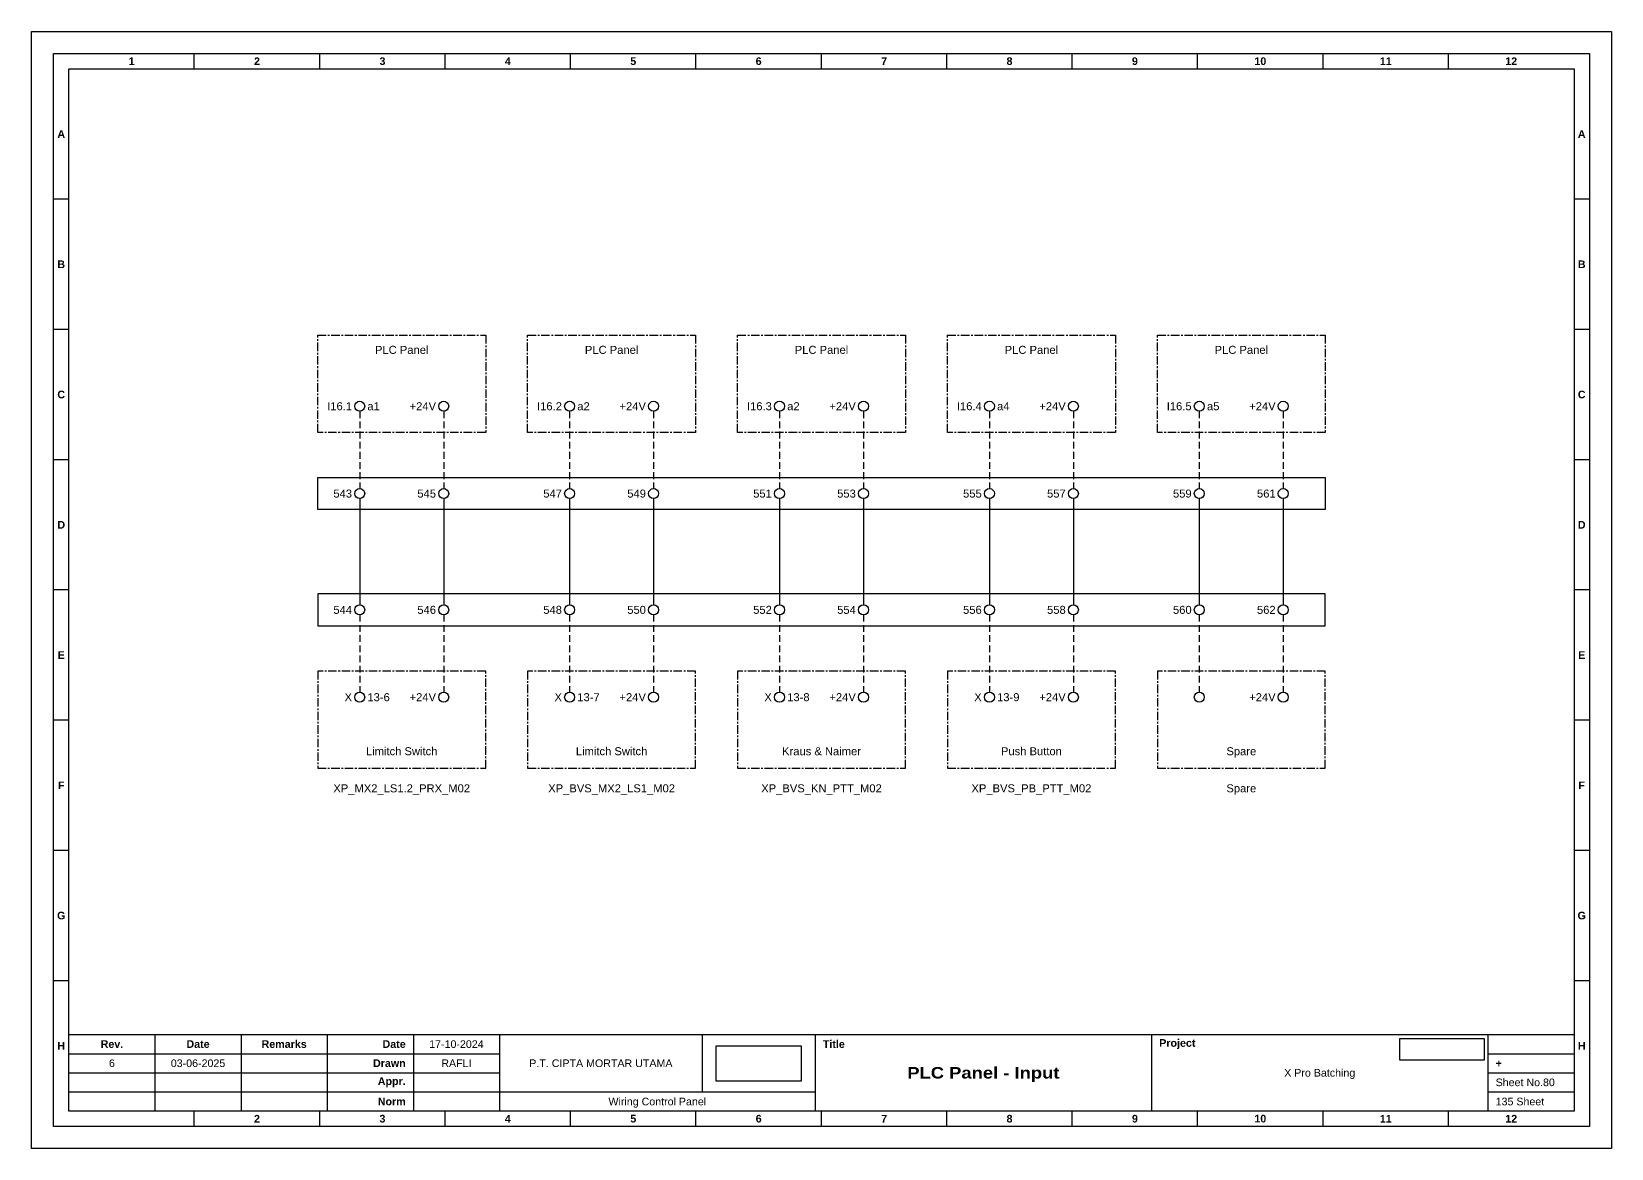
# Model space of a CAD drawing. Header units: millimetres. Extents: x 2277 to 9242, y 1004 to 1739.
# Drawn here: x 6840.2 to 7136.3, y 1266.6 to 1475.9 of the extents above; entities that cross this region are included whole.
import ezdxf
from ezdxf.enums import TextEntityAlignment as Align

# ---------------------------------------------------------------- set-up
doc = ezdxf.new("R2010")
doc.units = ezdxf.units.MM
doc.linetypes.add('CENTER', pattern=[50.8, 31.75, -6.35, 6.35, -6.35])
doc.linetypes.add('HIDDEN', pattern=[9.525, 6.35, -3.175])
doc.styles.add('Bold', font='ariblk.ttf', dxfattribs={"height": 25.4})
doc.styles.get("Standard").update_dxf_attribs({"font": 'arial.ttf'})
picture_1 = doc.add_image_def('image1.png', size_in_pixel=(2048, 847))
picture_2 = doc.add_image_def('image2.png', size_in_pixel=(2092, 542))

# ---------------------------------------------------------------- blocks, each defined once
blk = doc.blocks.new('KOP MU PROJECT')
at = {"color": 6, "ltscale": 50}
for p, q in [((27.74, 184.05), (27.74, 186.66)), ((49.13, 184.05), (49.13, 186.66)), ((70.51, 184.05), (70.51, 186.66)), ((91.89, 184.05), (91.89, 186.66)), ((113.27, 184.05), (113.27, 186.66)), ((134.66, 184.05), (134.66, 186.66)), ((156.04, 184.05), (156.04, 186.66)), ((177.42, 184.05), (177.42, 186.66)), ((198.8, 184.05), (198.8, 186.66)), ((220.19, 184.05), (220.19, 186.66)), ((241.57, 184.05), (241.57, 186.66)), ((6.36, 161.84), (3.75, 161.84)), ((265.59, 161.84), (262.98, 161.84)), ((6.36, 139.63), (3.75, 139.63)), ((265.59, 139.63), (262.98, 139.63)), ((6.36, 117.42), (3.75, 117.42)), ((265.59, 117.42), (262.98, 117.42)), ((6.36, 95.22), (3.75, 95.22)), ((265.59, 95.22), (262.98, 95.22)), ((6.36, 73.01), (3.75, 73.01)), ((265.59, 73.01), (262.98, 73.01)), ((6.36, 50.8), (3.75, 50.8)), ((265.59, 50.8), (262.98, 50.8)), ((6.36, 28.59), (3.75, 28.59)), ((265.59, 28.59), (262.98, 28.59)), ((27.74, 3.75), (27.74, 6.36)), ((49.13, 3.75), (49.13, 6.36)), ((70.51, 3.75), (70.51, 6.36)), ((91.89, 3.75), (91.89, 6.36)), ((113.27, 3.75), (113.27, 6.36)), ((134.66, 3.75), (134.66, 6.36)), ((156.04, 3.75), (156.04, 6.36)), ((177.42, 3.75), (177.42, 6.36)), ((198.8, 3.75), (198.8, 6.36)), ((220.19, 3.75), (220.19, 6.36)), ((241.57, 3.75), (241.57, 6.36))]:
    blk.add_line(p, q, dxfattribs=at)
at = {"ltscale": 50}
for p, q in [((6.36, 19.41), (262.98, 19.41)), ((21.04, 19.41), (21.04, 6.36)), ((35.72, 19.41), (35.72, 6.36)), ((50.41, 19.41), (50.41, 6.36)), ((65.09, 19.41), (65.09, 6.36)), ((79.77, 19.41), (79.77, 6.36)), ((114.35, 19.41), (114.35, 9.62)), ((133.6, 19.41), (133.6, 6.36)), ((190.95, 19.41), (190.95, 6.36)), ((248.3, 19.41), (248.3, 6.36)), ((6.36, 16.15), (79.77, 16.15)), ((248.3, 16.15), (262.98, 16.15)), ((6.36, 12.89), (79.77, 12.89)), ((248.3, 12.89), (262.98, 12.89)), ((6.36, 9.62), (133.6, 9.62)), ((248.3, 9.62), (262.98, 9.62))]:
    blk.add_line(p, q, dxfattribs=at)
at = {"color": 1, "ltscale": 50}
blk.add_lwpolyline([(269.34, 0), (0, 0), (0, 190.41), (269.34, 190.41)], close=True, dxfattribs=at)
at = {"color": 6, "ltscale": 50}
for points in [[(265.59, 3.75), (3.75, 3.75), (3.75, 186.66), (265.59, 186.66)], [(262.98, 6.36), (6.36, 6.36), (6.36, 184.05), (262.98, 184.05)]]:
    blk.add_lwpolyline(points, close=True, dxfattribs=at)
at = {"ltscale": 50, "char_height": 1.305, "attachment_point": 4}
for s, width, heights, insert in [('\\pxqc;{\\fArial|b1|i0|c0|p34;1}', 21.3825, [2.51], (6.36, 185.36)), ('\\pxqc;{\\fArial|b1|i0|c0|p34;2}', 21.3825, [2.51], (27.74, 185.36)), ('\\pxqc;{\\fArial|b1|i0|c0|p34;3}', 21.3825, [2.51], (49.13, 185.36)), ('\\pxqc;{\\fArial|b1|i0|c0|p34;4}', 21.3825, [2.51], (70.51, 185.36)), ('\\pxqc;{\\fArial|b1|i0|c0|p34;5}', 21.3825, [2.51], (91.89, 185.36)), ('\\pxqc;{\\fArial|b1|i0|c0|p34;6}', 21.3825, [2.51], (113.27, 185.36)), ('\\pxqc;{\\fArial|b1|i0|c0|p34;7}', 21.3825, [2.51], (134.66, 185.36)), ('\\pxqc;{\\fArial|b1|i0|c0|p34;8}', 21.3825, [2.51], (156.04, 185.36)), ('\\pxqc;{\\fArial|b1|i0|c0|p34;9}', 21.3825, [2.51], (177.42, 185.36)), ('\\pxqc;{\\fArial|b1|i0|c0|p34;10}', 21.3825, [2.51], (198.8, 185.36)), ('\\pxqc;{\\fArial|b1|i0|c0|p34;11}', 21.3825, [2.51], (220.19, 185.36)), ('\\pxqc;{\\fArial|b1|i0|c0|p34;12}', 21.3825, [2.51], (241.57, 185.36)), ('\\pxqc;{\\fArial|b1|i0|c0|p34;A}', 2.61, [2.51], (3.75, 172.95)), ('\\pxqc;{\\fArial|b1|i0|c0|p34;A}', 2.61, [2.51], (262.98, 172.95)), ('\\pxqc;{\\fArial|b1|i0|c0|p34;B}', 2.61, [2.51], (3.75, 150.74)), ('\\pxqc;{\\fArial|b1|i0|c0|p34;B}', 2.61, [2.51], (262.98, 150.74)), ('\\pxqc;{\\fArial|b1|i0|c0|p34;C}', 2.61, [2.51], (3.75, 128.53)), ('\\pxqc;{\\fArial|b1|i0|c0|p34;C}', 2.61, [2.51], (262.98, 128.53)), ('\\pxqc;{\\fArial|b1|i0|c0|p34;D}', 2.61, [2.51], (3.75, 106.32)), ('\\pxqc;{\\fArial|b1|i0|c0|p34;D}', 2.61, [2.51], (262.98, 106.32)), ('\\pxqc;{\\fArial|b1|i0|c0|p34;E}', 2.61, [2.51], (3.75, 84.11)), ('\\pxqc;{\\fArial|b1|i0|c0|p34;E}', 2.61, [2.51], (262.98, 84.11)), ('\\pxqc;{\\fArial|b1|i0|c0|p34;F}', 2.61, [2.51], (3.75, 61.9)), ('\\pxqc;{\\fArial|b1|i0|c0|p34;F}', 2.61, [2.51], (262.98, 61.9)), ('\\pxqc;{\\fArial|b1|i0|c0|p34;G}', 2.61, [2.51], (3.75, 39.69)), ('\\pxqc;{\\fArial|b1|i0|c0|p34;G}', 2.61, [2.51], (262.98, 39.69)), ('\\pxqc;{\\fArial|b1|i0|c0|p34;H}', 2.61, [2.51], (3.75, 17.47)), ('\\pxqc;{\\fArial|b1|i0|c0|p34;Rev.}', 14.6811, [2.88], (6.36, 17.78)), ('\\pxqc;{\\fArial|b1|i0|c0|p34;Date}', 14.6811, [2.88], (21.04, 17.78)), ('\\pxqc;{\\fArial|b1|i0|c0|p34;Remarks}', 14.6811, [2.88], (35.72, 17.78)), ('\\pxqr;{\\fArial|b1|i0|c0|p34;Date}', 13.3761, [2.88], (50.41, 17.78)), ('\\pxql;{\\fArial|b1|i0|c0|p34;Title}', 50.2419, [2.88], (134.9, 17.78)), ('\\pxql;{\\fArial|b1|i0|c0|p34;Project}', 50.2419, [2.88], (192.25, 17.78)), ('\\pxqc;{\\fArial|b1|i0|c0|p34;H}', 2.61, [2.51], (262.98, 17.47)), ('\\pxqr;{\\fArial|b1|i0|c0|p34;Drawn}', 13.3761, [2.88], (50.41, 14.52)), ('\\pxql;{\\fArial|b1|i0|c0|p34;+}', 14.6811, [2.88], (249.61, 14.52)), ('\\pxqr;{\\fArial|b1|i0|c0|p34;Appr.}', 13.3761, [2.88], (50.41, 11.26)), ('\\pxqr;{\\fArial|b1|i0|c0|p34;Norm}', 13.3761, [2.88], (50.41, 7.99)), ('\\pxqc;{\\fArial|b1|i0|c0|p34;2}', 21.3825, [2.51], (27.74, 5.06)), ('\\pxqc;{\\fArial|b1|i0|c0|p34;3}', 21.3825, [2.51], (49.13, 5.06)), ('\\pxqc;{\\fArial|b1|i0|c0|p34;4}', 21.3825, [2.51], (70.51, 5.06)), ('\\pxqc;{\\fArial|b1|i0|c0|p34;5}', 21.3825, [2.51], (91.89, 5.06)), ('\\pxqc;{\\fArial|b1|i0|c0|p34;6}', 21.3825, [2.51], (113.27, 5.06)), ('\\pxqc;{\\fArial|b1|i0|c0|p34;7}', 21.3825, [2.51], (134.66, 5.06)), ('\\pxqc;{\\fArial|b1|i0|c0|p34;8}', 21.3825, [2.51], (156.04, 5.06)), ('\\pxqc;{\\fArial|b1|i0|c0|p34;9}', 21.3825, [2.51], (177.42, 5.06)), ('\\pxqc;{\\fArial|b1|i0|c0|p34;10}', 21.3825, [2.51], (198.8, 5.06)), ('\\pxqc;{\\fArial|b1|i0|c0|p34;11}', 21.3825, [2.51], (220.19, 5.06)), ('\\pxqc;{\\fArial|b1|i0|c0|p34;12}', 21.3825, [2.51], (241.57, 5.06))]:
    blk.add_mtext_dynamic_manual_height_columns(s, width=width, gutter_width=0.0326, heights=heights, dxfattribs=dict(at, insert=insert))
at = {"ltscale": 50}
for tag, p in [('DATECREATED', (72.43, 17.78)), ('REV', (13.7, 14.52)), ('REVDATE', (28.38, 14.52)), ('REMARKS', (43.06, 14.52)), ('DRAWN', (72.43, 14.52)), ('COMPANY', (97.06, 14.52)), ('PROJECT', (219.62, 12.89)), ('APPR', (72.43, 11.26)), ('NORM', (72.43, 7.99)), ('DRAWINGCATEGORY', (106.68, 7.99)), ('DESCRIPTION', (162.27, 10.03))]:
    blk.add_attdef(tag, text='', height=1.3, dxfattribs=at).set_placement(p, align=Align.MIDDLE_CENTER)
at = {"ltscale": 50, "style": 'Bold'}
blk.add_attdef('TITLE', text='', height=1.96, dxfattribs=at).set_placement((162.27, 12.89), align=Align.MIDDLE_CENTER)
at = {"ltscale": 50}
for tag, p in [('SHEETNUMBER', (249.61, 11.26)), ('TOTALSHEET', (249.61, 7.99))]:
    blk.add_attdef(tag, text='', height=1.3, dxfattribs=at).set_placement(p, align=Align.MIDDLE_LEFT)
image = blk.add_image(picture_1, insert=(116.72, 11.48), size_in_units=(14.5, 6), dxfattribs=at)
image.dxf.flags = 15
image = blk.add_image(picture_2, insert=(233.29, 15.04), size_in_units=(14.36, 3.72), dxfattribs=at)
image.dxf.flags = 15

msp = doc.modelspace()

# ---------------------------------------------------------------- linework, layer by layer
at = {"linetype": 'HIDDEN', "ltscale": 0.2}
for p, q in [((6901.71, 1404.75), (6901.71, 1390.25)), ((6917.45, 1404.75), (6917.45, 1390.25)), ((6941.05, 1404.75), (6941.05, 1390.25)), ((6956.79, 1404.75), (6956.79, 1390.25)), ((6980.39, 1404.75), (6980.39, 1390.25)), ((6996.13, 1404.75), (6996.13, 1390.25)), ((7019.73, 1404.75), (7019.73, 1390.25)), ((7035.46, 1404.75), (7035.46, 1390.25)), ((7059.07, 1404.75), (7059.07, 1390.25)), ((7074.8, 1404.75), (7074.8, 1390.25)), ((6901.71, 1366.59), (6901.71, 1352.09)), ((6917.45, 1366.59), (6917.45, 1352.09)), ((6941.05, 1366.59), (6941.05, 1352.09)), ((6956.79, 1366.59), (6956.79, 1352.09)), ((6980.39, 1366.59), (6980.39, 1352.09)), ((6996.13, 1366.59), (6996.13, 1352.09)), ((7019.73, 1366.59), (7019.73, 1352.09)), ((7035.46, 1366.59), (7035.46, 1352.09)), ((7059.07, 1366.59), (7059.07, 1352.09)), ((7074.8, 1366.59), (7074.8, 1352.09))]:
    msp.add_line(p, q, dxfattribs=at)
at = {"ltscale": 0.2}
for p, q in [((6901.71, 1388.38), (6901.71, 1368.46)), ((6917.45, 1388.38), (6917.45, 1368.46)), ((6941.05, 1388.38), (6941.05, 1368.46)), ((6956.79, 1388.38), (6956.79, 1368.46)), ((6980.39, 1388.38), (6980.39, 1368.46)), ((6996.13, 1388.38), (6996.13, 1368.46)), ((7019.73, 1388.38), (7019.73, 1368.46)), ((7035.46, 1388.38), (7035.46, 1368.46)), ((7059.07, 1388.38), (7059.07, 1368.46)), ((7074.8, 1388.38), (7074.8, 1368.46))]:
    msp.add_line(p, q, dxfattribs=at)
at = {"linetype": 'CENTER', "ltscale": 0.05}
for points in [[(6893.84, 1419.01), (6925.32, 1419.01), (6925.32, 1400.79), (6893.84, 1400.79)], [(6933.18, 1419.01), (6964.65, 1419.01), (6964.65, 1400.79), (6933.18, 1400.79)], [(6972.52, 1419.01), (7003.99, 1419.01), (7003.99, 1400.79), (6972.52, 1400.79)], [(7011.86, 1419.01), (7043.33, 1419.01), (7043.33, 1400.79), (7011.86, 1400.79)], [(7051.2, 1419.01), (7082.67, 1419.01), (7082.67, 1400.79), (7051.2, 1400.79)], [(6893.84, 1337.83), (6925.32, 1337.83), (6925.32, 1356.05), (6893.84, 1356.05)], [(6933.18, 1337.83), (6964.65, 1337.83), (6964.65, 1356.05), (6933.18, 1356.05)], [(6972.52, 1337.83), (7003.99, 1337.83), (7003.99, 1356.05), (6972.52, 1356.05)], [(7011.86, 1337.83), (7043.33, 1337.83), (7043.33, 1356.05), (7011.86, 1356.05)], [(7051.2, 1337.83), (7082.67, 1337.83), (7082.67, 1356.05), (7051.2, 1356.05)]]:
    msp.add_lwpolyline(points, close=True, dxfattribs=at)
at = {"ltscale": 0.05}
for points in [[(6893.84, 1392.32), (7082.67, 1392.32), (7082.67, 1386.31), (6893.84, 1386.31)], [(6893.84, 1364.52), (7082.67, 1364.52), (7082.67, 1370.53), (6893.84, 1370.53)]]:
    msp.add_lwpolyline(points, close=True, dxfattribs=at)
for centre in [(6901.71, 1405.69), (6917.45, 1405.69), (6941.05, 1405.69), (6956.79, 1405.69), (6980.39, 1405.69), (6996.13, 1405.69), (7019.73, 1405.69), (7035.46, 1405.69), (7059.07, 1405.69), (7074.8, 1405.69), (6901.71, 1389.32), (6917.45, 1389.32), (6941.05, 1389.32), (6956.79, 1389.32), (6980.39, 1389.32), (6996.13, 1389.32), (7019.73, 1389.32), (7035.46, 1389.32), (7059.07, 1389.32), (7074.8, 1389.32), (6901.71, 1367.53), (6917.45, 1367.53), (6941.05, 1367.53), (6956.79, 1367.53), (6980.39, 1367.53), (6996.13, 1367.53), (7019.73, 1367.53), (7035.46, 1367.53), (7059.07, 1367.53), (7074.8, 1367.53), (6901.71, 1351.16), (6917.45, 1351.16), (6941.05, 1351.16), (6956.79, 1351.16), (6980.39, 1351.16), (6996.13, 1351.16), (7019.73, 1351.16), (7035.46, 1351.16), (7059.07, 1351.16), (7074.8, 1351.16)]:
    msp.add_circle(centre, 0.938)

# ---------------------------------------------------------------- block references
at = {"xscale": 1.099296583304004, "yscale": 1.099296583304004, "zscale": 1.099296583304004}
msp.add_blockref('KOP MU PROJECT', (6840.21, 1266.59), dxfattribs=at).add_auto_attribs({'TITLE': 'PLC Panel - Input', 'PROJECT': 'X Pro Batching', 'COMPANY': 'P.T. CIPTA MORTAR UTAMA', 'DRAWINGCATEGORY': 'Wiring Control Panel', 'DRAWN': 'RAFLI', 'DATECREATED': '17-10-2024', 'REVDATE': '03-06-2025', 'REV': '6', 'SHEETNUMBER': 'Sheet No.80', 'TOTALSHEET': '135 Sheet'})

# ---------------------------------------------------------------- texts
for s, p in [('PLC Panel', (6909.58, 1417.01)), ('PLC Panel', (6948.92, 1417.01)), ('PLC Panel', (6988.26, 1417.01)), ('PLC Panel', (7027.6, 1417.01)), ('PLC Panel', (7066.94, 1417.01)), ('XP_MX2_LS1.2_PRX_M02', (6909.58, 1334.83)), ('XP_BVS_MX2_LS1_M02', (6948.92, 1334.83)), ('XP_BVS_KN_PTT_M02', (6988.26, 1334.83)), ('XP_BVS_PB_PTT_M02', (7027.6, 1334.83)), ('Spare', (7066.94, 1334.83))]:
    msp.add_text(s, height=1.5).set_placement(p, align=Align.TOP_CENTER)
for s, p in [('I16.1', (6900.27, 1405.69)), ('+24V', (6916.01, 1405.69)), ('I16.2', (6939.61, 1405.69)), ('+24V', (6955.35, 1405.69)), ('I16.3', (6978.95, 1405.69)), ('+24V', (6994.69, 1405.69)), ('I16.4', (7018.29, 1405.69)), ('+24V', (7034.03, 1405.69)), ('I16.5', (7057.63, 1405.69)), ('+24V', (7073.37, 1405.69)), ('543', (6900.27, 1389.32)), ('545', (6916.01, 1389.32)), ('547', (6939.61, 1389.32)), ('549', (6955.35, 1389.32)), ('551', (6978.95, 1389.32)), ('553', (6994.69, 1389.32)), ('555', (7018.29, 1389.32)), ('557', (7034.03, 1389.32)), ('559', (7057.63, 1389.32)), ('561', (7073.37, 1389.32)), ('544', (6900.27, 1367.53)), ('546', (6916.01, 1367.53)), ('548', (6939.61, 1367.53)), ('550', (6955.35, 1367.53)), ('552', (6978.95, 1367.53)), ('554', (6994.69, 1367.53)), ('556', (7018.29, 1367.53)), ('558', (7034.03, 1367.53)), ('560', (7057.63, 1367.53)), ('562', (7073.37, 1367.53)), ('X', (6900.27, 1351.16)), ('+24V', (6916.01, 1351.16)), ('X', (6939.61, 1351.16)), ('+24V', (6955.35, 1351.16)), ('X', (6978.95, 1351.16)), ('+24V', (6994.69, 1351.16)), ('X', (7018.29, 1351.16)), ('+24V', (7034.03, 1351.16)), ('+24V', (7073.37, 1351.16))]:
    msp.add_text(s, height=1.5).set_placement(p, align=Align.MIDDLE_RIGHT)
for s, p in [('a1', (6903.15, 1405.69)), ('a2', (6942.49, 1405.69)), ('a2', (6981.83, 1405.69)), ('a4', (7021.17, 1405.69)), ('a5', (7060.51, 1405.69)), ('13-6', (6903.15, 1351.16)), ('13-7', (6942.49, 1351.16)), ('13-8', (6981.83, 1351.16)), ('13-9', (7021.17, 1351.16))]:
    msp.add_text(s, height=1.5).set_placement(p, align=Align.MIDDLE_LEFT)
for s, p in [('Limitch Switch', (6909.58, 1339.83)), ('Limitch Switch', (6948.92, 1339.83)), ('Kraus & Naimer', (6988.26, 1339.83)), ('Push Button', (7027.6, 1339.83)), ('Spare', (7066.94, 1339.83))]:
    msp.add_text(s, height=1.5).set_placement(p, align=Align.BOTTOM_CENTER)

doc.saveas('drawing.dxf')
